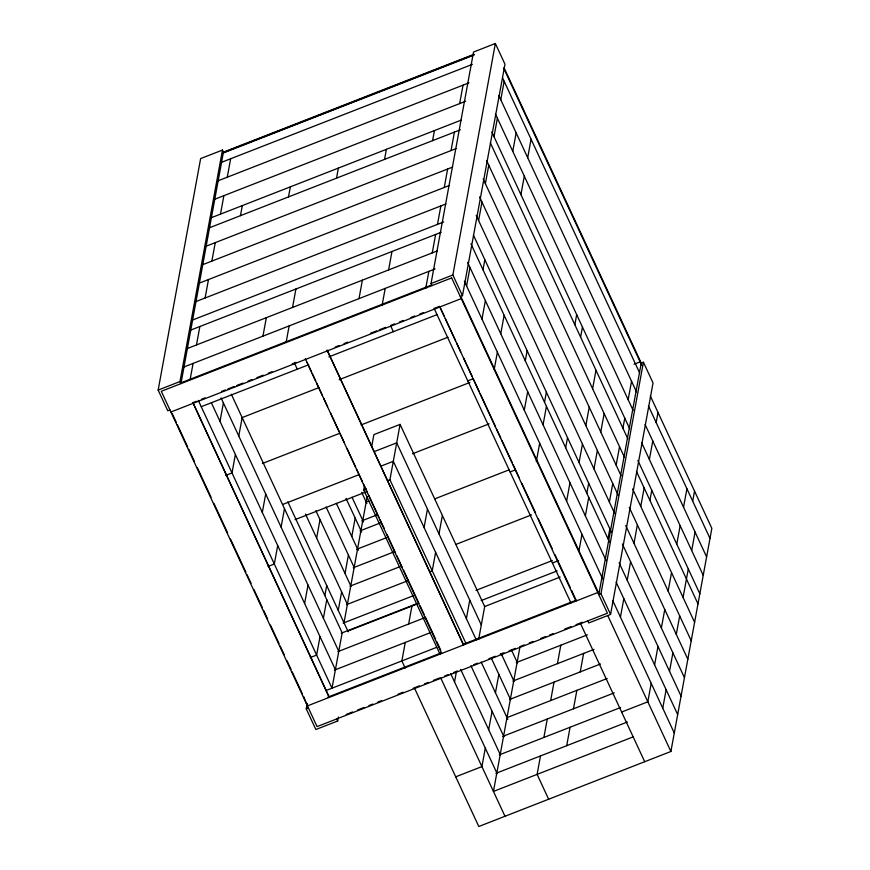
<?xml version="1.0" encoding="UTF-8"?>
<svg xmlns="http://www.w3.org/2000/svg" width="870" height="870" viewBox="0 0 870 870"><rect width="100%" height="100%" fill="white"/><g stroke="black" fill="none" stroke-linecap="round" stroke-linejoin="round"><path stroke-width="1.3" d="M169.954 409.922L167.769 410.781L158.155 390.075L200.633 158.579L222.47 150.064L223.427 152.13L180.938 383.626L179.981 381.549L222.47 150.064M190.182 379.233L193.086 363.421M196.479 344.966L199.861 326.511M205.092 297.997L208.485 279.542M211.867 261.087L215.249 242.643M220.491 214.118L223.873 195.674M227.266 177.219L230.648 158.764M240.468 215.662L242.317 205.592M220.012 421.374L223.394 402.919M235.389 454.488L232.007 472.943L225.765 475.379M238.782 436.033L242.164 417.578M262.947 336.135L266.329 317.691M288.503 196.903L290.352 186.843M286.241 341.725L289.144 325.913M292.527 307.458L295.92 289.003M262.316 512.441L265.709 493.986M336.527 178.154L338.376 168.084M305.326 358.723L441.71 653.479M277.704 545.555L274.311 564.01L268.08 566.446M281.086 527.111L284.479 508.656M359.005 298.627L362.388 280.173M384.551 159.395L386.4 149.335M304.62 603.508L308.013 585.064M316.637 538.095L320.019 519.64M324.858 595.58L326.707 585.521M338.408 717.01L337.669 721.002L315.843 729.517L306.229 708.822L307.208 703.504M320.008 636.633L316.626 655.077L310.383 657.513M323.401 618.178L326.783 599.724M382.05 305.533L385.203 288.405M388.585 269.95L391.968 251.495M338.245 610.359L341.627 591.904M345.02 573.45L348.402 554.995M351.795 536.551L355.178 518.096M440.089 654.37L363.714 489.973L364.443 486.025M371.697 446.484L373.882 434.619L400.08 424.386L484.688 606.531L478.641 639.483M342.171 632.838L332.003 688.203L198.273 400.33M344.009 622.779L367.151 496.726M432.586 140.646L434.434 130.576M465.95 643.43L389.912 479.751L400.08 424.386M425.713 288.481L428.866 271.353M432.249 252.898L435.631 234.443M437.479 224.384L440.872 205.929M444.255 187.474L447.637 169.019M451.03 150.575L454.412 132.12M459.654 103.606L463.036 85.151M431.998 285.588L431.041 283.522L473.53 52.026L495.356 43.5L504.97 64.195L462.481 295.691L460.306 296.539M439.589 306.305L575.973 601.05L576.125 600.213M462.481 295.691L452.868 274.996L495.356 43.5M466.592 285.958L469.985 267.503M478.609 220.534L481.991 202.079M485.373 183.635L488.766 165.18M493.997 136.666L497.39 118.211M500.772 99.756L504.154 81.302M424.071 527.524L427.464 509.07M405.257 642.462L401.864 660.917L405.159 668.019M408.639 624.018L412.021 605.563M482.98 269.754L484.829 259.684M435.609 552.363L432.227 570.818L429.726 571.786M439.002 533.908L442.384 515.464M481.98 319.072L485.373 300.618M512.767 151.326L516.16 132.871M520.923 194.619L524.305 176.164M527.698 157.709L531.081 139.254M494.225 369.326L497.368 352.187M500.75 333.743L504.143 315.288M454.531 681.906L456.456 671.368M466.374 618.592L469.767 600.148M525.295 360.822L527.144 350.751M524.284 410.151L527.677 391.696M544.522 402.212L546.371 392.152M536.29 461.709L539.672 443.265M543.065 424.81L546.447 406.355M485.297 748.146L481.904 766.6L455.717 776.823M488.679 729.691L492.072 711.236M495.454 692.781L498.847 674.337M502.229 655.882L502.708 653.239M574.842 324.728L576.69 314.657M520.053 646.453L493.442 791.428L633.164 736.879M580.616 337.147L582.454 327.076M565.674 447.756L567.523 437.686M566.598 501.218L569.981 482.763M579.061 462.525L582.454 444.07M585.836 425.615L589.218 407.171M592.611 388.716L595.993 370.261M586.826 493.29L588.675 483.22M540.498 755.932L537.105 774.387L548.644 799.225M543.88 737.477L547.274 719.022M550.656 700.578L554.038 682.123M557.431 663.669L560.813 645.214M578.833 551.471L581.976 534.332M585.369 515.877L588.751 497.422M593.992 468.908L597.375 450.453M600.757 432.009L604.15 413.554M609.37 502.023L612.763 483.579M616.145 465.124L619.538 446.669M622.92 428.214L624.769 418.155M628.151 399.7L631.544 381.245M566.696 745.699L570.078 727.244M573.471 708.8L576.854 690.345M580.236 671.89L583.629 653.435M597.951 591.687L597.799 592.524L307.447 705.896L303.608 696.457M640.287 361.028L640.135 361.866L634.067 364.236M607.989 538.824L609.837 528.753M600.942 593.742L643.43 362.246L641.244 363.094L598.767 594.591L600.942 593.742L610.566 614.438L588.729 622.963L587.772 620.897M610.566 614.438L653.044 382.941L643.43 362.246M620.44 617.124L623.833 598.669M627.216 580.214L630.598 561.77M633.991 543.315L637.373 524.86M640.766 506.405L644.148 487.95M649.379 459.436L652.772 440.981M656.154 422.537L658.003 412.467M649.923 500.37L651.76 490.31M651.206 683.352L647.824 701.807L621.626 712.041M654.599 664.897L657.981 646.453M661.374 627.999L664.756 609.544M668.149 591.089L671.531 572.645M676.762 544.12L680.155 525.676M683.537 507.221L686.93 488.766M692.694 501.185L694.543 491.115M662.744 708.191L666.137 689.736M669.519 671.292L672.912 652.837M676.294 634.382L679.688 615.927M683.07 597.472L688.3 568.958M691.693 550.503L695.076 532.059M414.544 688.213L478.794 826.5L670.9 751.484L711.845 528.373L650.314 395.904M222.72 152.402L473.932 54.31M223.666 152.478L474.248 54.625M222.568 153.25L473.78 55.147M220.665 162.657L472.366 64.369M217.511 181.025L468.984 82.824M213.889 199.567L465.602 101.279M210.507 218.022L460.969 120.212M208.876 228.005L460.393 129.782M205.276 246.536L456.021 148.618M201.883 264.991L452.628 167.073M198.501 283.446L449.246 185.527M195.119 301.89L445.853 203.982M191.965 320.258L443.722 221.948M189.877 330.415L441.144 232.301M186.495 348.859L437.24 250.951M183.102 367.314L435.098 268.917M158.155 390.075L179.981 381.549M431.041 283.522L452.868 274.996M180.384 383.061L431.607 284.969M192.531 402.777L196.315 401.298M201.361 399.319L205.146 397.84M221.556 391.435L225.352 389.956M227.875 388.977L234.182 386.508M236.705 385.519L243.024 383.061M248.07 381.082L251.854 379.603M256.911 377.634L263.218 375.166M268.264 373.197L272.06 371.718M292.255 363.834L296.039 362.355M335.178 347.076L338.963 345.597M344.009 343.617L347.804 342.138M370.522 333.264L376.84 330.807M379.363 329.817L385.671 327.348M390.728 325.38L394.512 323.901M399.558 321.933L403.343 320.454M410.923 317.496L414.707 316.017M419.753 314.048L423.549 312.569M434.902 308.132L438.697 306.653M170.911 411.988L461.263 298.617L461.415 297.779L599.082 594.123M201.242 406.703L308.665 364.758M328.893 356.863L437.012 314.646M241.729 417.752L318.92 387.607M339.169 379.701L448.006 337.201M467.777 380.875L472.769 378.928M262.425 463.471L340.072 433.151M361.094 424.941L469.876 382.463M374.23 451.606L396.687 442.841L481.306 624.986M282.924 504.372L358.821 474.737M412.489 453.77L489.114 423.853M380.832 466.168L393.305 461.296L476.271 639.885M363.714 489.973L366.216 489.005M387.422 480.719L389.912 479.751M294.974 519.662L365.628 492.072M366.183 501.99L368.902 500.935M361.746 520.858L376.84 514.964M434.902 498.814L509.091 469.844M510.092 471.942L515.083 469.996M360.06 530.863L380.31 522.946M356.678 549.307L387.052 537.453M353.285 567.762L393.784 551.95M456.054 544.359L531.505 514.888M349.903 586.217L400.026 566.642M406.029 581.051L408.519 580.072M346.51 604.672L407.258 580.942M343.128 623.116L414 595.45M341.247 633.197L417.013 603.617M347.859 631.054L417.469 603.878M475.955 590.382L552.298 560.563M552.396 563.01L558.638 560.574M337.864 651.652L424.723 617.733M481.175 600.572L557.104 570.916M484.459 606.618L560.16 577.06M334.471 670.107L430.204 632.718M325.772 690.628L436.794 647.28M327.805 697.174L441.416 652.804M462.873 644.431L576.495 600.061M306.229 708.822L308.415 707.973M346.249 714.422L352.567 711.954M357.613 709.985L363.932 707.517M368.978 705.548L372.762 704.069M377.808 702.101L381.604 700.622M398.014 694.216L403.06 692.237M413.163 688.3L419.471 685.832M424.517 683.863L428.312 682.385M433.358 680.405L439.665 677.947M444.722 675.968L448.507 674.489M453.553 672.521L457.348 671.042M473.758 664.636L477.543 663.157M488.907 658.721L495.215 656.252M500.261 654.283L504.056 652.804M509.102 650.836L515.41 648.367M520.467 646.399L524.251 644.92M529.297 642.941L533.092 641.462M540.661 638.504L545.707 636.535M549.503 635.057L553.287 633.577M564.652 629.14L570.959 626.672M576.005 624.703L582.324 622.246M516.236 662.625L587.359 634.85M512.843 681.079L594.079 649.357M509.461 699.534L600.463 663.995M506.992 717.619L607.184 678.502M502.686 736.433L614.253 692.868M499.304 754.888L620.636 707.506M495.911 773.343L627.357 722.013M504.317 68.349L641.418 363.464M503.599 67.958L641.832 365.52M502.512 77.756L639.613 372.871M648.465 405.975L710.007 538.443M498.771 95.45L636.481 391.892M645.072 424.429L706.614 556.898M495.378 113.894L633.099 410.346M641.69 442.884L703.232 575.342M491.8 131.935L629.717 428.79M490.321 142.789L627.868 438.861M637.884 460.437L699.839 593.797M636.459 471.399L697.99 603.867M486.569 160.45L624.475 457.315M632.653 488.951L694.608 622.311M483.176 178.905L621.093 475.77M629.271 507.406L691.226 640.766M479.587 196.924L618.081 495.019M625.747 525.567L687.833 659.221M476.205 215.368L614.688 513.474M622.365 544.022L684.451 677.676M473.389 235.052L611.436 532.212M470.974 243.904L609.511 542.097M619.103 562.76L681.058 696.12M467.592 262.359L606.118 560.552M616.134 582.117L677.676 714.574M464.395 281.228L602.736 579.007M612.752 600.561L674.283 733.029M607.804 615.655L670.9 751.484M440.155 307.534L444.157 316.136M445.299 318.594L455.586 340.735M456.728 343.193L460.719 351.806M463.579 357.951L472.149 376.395M473.291 378.852L479 391.152M480.153 393.61L495.574 426.811M496.716 429.28L500.718 437.882M501.859 440.34L512.136 462.481M513.278 464.939L518.998 477.238M521.848 483.383L535.561 512.898M538.421 519.042L552.135 548.557M554.984 554.712L557.268 559.627M558.409 562.085L570.415 587.913M571.557 590.371L575.548 598.973M434.054 308.263L570.905 602.856M580.464 623.431L644.703 761.707M390.608 325.772L393.349 331.688M511.44 649.955L517.433 662.875M501.087 653.424L514.05 681.319M491.409 658.34L510.657 699.774M481.164 662.016L507.841 719.436M470.92 665.702L503.893 736.683M460.665 669.389L500.5 755.138M307.045 362.42L311.036 371.022M312.178 373.48L315.603 380.864M316.756 383.322L322.465 395.622M323.607 398.079L327.609 406.692M330.459 412.837L339.028 431.281M340.17 433.738L344.172 442.351M347.032 448.496L355.602 466.94M356.743 469.408L362.453 481.697M363.595 484.166L367.597 492.768M368.739 495.226L379.026 517.367M380.168 519.825L384.159 528.427M387.019 534.582L395.589 553.026M396.731 555.484L402.44 567.784M403.582 570.241L419.014 603.443M420.156 605.901L424.158 614.514M425.299 616.971L435.576 639.113M436.718 641.571L440.72 650.173M450.682 673.63L497.118 773.582M361.692 492.333L366.868 503.469M294.549 363.29L297.29 369.195M440.742 677.991L504.981 816.267M352.035 497.292L363.475 521.902M346.032 498.401L361.626 531.972M336.353 503.317L358.233 550.416M326.109 507.003L354.275 567.642M315.864 510.69L350.893 586.097M305.468 514.05L347.5 604.541M287.829 501.838L348.196 631.783M231.3 394.197L342.388 633.327M221.056 397.884L338.887 651.521M211.377 402.799L335.494 669.965M336.712 718.924L337.669 721.002M172.206 413.609L176.208 422.222M177.35 424.68L187.637 446.821M188.779 449.279L194.488 461.578M197.349 467.723L211.051 497.238M213.911 503.382L227.625 532.897M230.474 539.052L245.905 572.253M247.047 574.711L251.049 583.313M253.899 589.468L262.468 607.912M263.61 610.37L267.612 618.983M270.472 625.128L279.042 643.572M280.183 646.04L284.175 654.642M287.035 660.787L291.037 669.4M292.179 671.857L302.455 693.999M192.901 402.625L329.284 697.381L192.901 402.625M327.153 350.208L463.536 644.953L327.153 350.208M451.65 277.921L161.298 391.293L317.061 726.602L607.412 613.219L451.65 277.921"/></g></svg>
